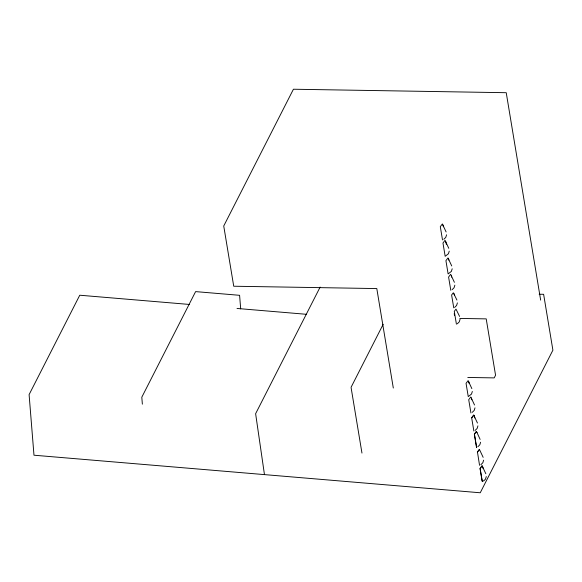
<?xml version="1.0" encoding="UTF-8"?>
<svg xmlns="http://www.w3.org/2000/svg" width="582" height="582" viewBox="0 0 582 582"><rect width="100%" height="100%" fill="white"/><g stroke="black" fill="none" stroke-linecap="round" stroke-linejoin="round"><path stroke-width="0.87" d="M446.576 234.786L445.768 237.376L443.819 239.304M449.246 251.162L448.438 253.752L445.172 256.291L442.967 243.029L445.048 240.301L448.773 248.325M452.192 268.789L451.392 271.379L448.118 273.926L445.921 260.656L447.995 257.935L451.727 265.952M454.862 285.165L454.062 287.755L452.105 289.683M457.401 302.895L456.594 305.485L454.644 307.412M460.071 319.271L459.263 321.861L457.314 323.788M472.329 391.468L471.522 394.058L468.255 396.604L466.051 383.334L468.132 380.606L471.857 388.631M474.999 407.837L474.192 410.426L472.242 412.362M477.931 425.871L477.124 428.461L475.174 430.389M480.601 442.24L479.794 444.83L477.844 446.758M483.627 460.18L482.82 462.77L480.87 464.705M486.297 476.556L485.49 479.146L483.54 481.074M482.871 480.237L482.325 481.641L480.135 468.474L482.129 465.869L485.825 473.719M320.129 287.093L255.622 413.7L264.461 474.614M351.048 387.336L383.196 324.247M471.769 417.781L473.77 415.184L477.458 423.034M474.847 433.423L476.403 431.386M477.349 452.047L479.43 449.326M482.1 465.695L480.019 468.423L482.085 480.863M474.337 416.181L474.803 417.963M477.007 432.557L480.128 439.403M482.696 466.866L483.169 468.648M539.158 294.223L543.624 294.296L552.9 350.175L480.245 492.772L33.982 455.211L29.1 394.632L79.756 295.22L189.39 304.444M459.802 318.441L486.21 318.878L495.558 375.208L494.191 377.893L467.783 377.463M237.012 308.453L306.278 314.287M446.103 231.949L442.378 223.932L440.298 226.653L442.502 239.922M456.928 300.057L453.349 292.768L451.61 294.972L453.749 307.834M474.526 404.999L470.802 396.982L468.721 399.703L470.925 412.973M474.323 416.05L473.733 415.01L471.653 417.738L473.857 431M477.058 432.579L476.44 431.553L474.439 434.157L476.629 447.332M454.397 282.328L450.664 274.304L448.591 277.032L450.788 290.294M459.598 316.433L456.019 309.144L454.28 311.348L456.419 324.203M483.155 457.343L479.459 449.5L477.466 452.098L479.553 465.316M442.967 224.972L443.389 226.769M445.637 241.341L445.921 242.541M446.059 243.138L446.336 244.331M448.584 258.975L448.868 260.169M451.399 275.948L451.676 277.141M454.084 293.721L454.462 295.35M468.721 381.654L469.143 383.443M471.391 398.023L471.813 399.819M540.656 300.123L506.231 92.705L293.43 89.228L223.735 225.998L233.731 286.228L376.801 288.57L393.308 388.027M474.323 434.107L476.527 447.376M454.207 313.625L454.484 315.284M351.157 387.961L361.96 453.065M240.693 308.889L239.602 295.314L195.61 291.611L141.804 397.208L142.364 404.17"/></g></svg>
